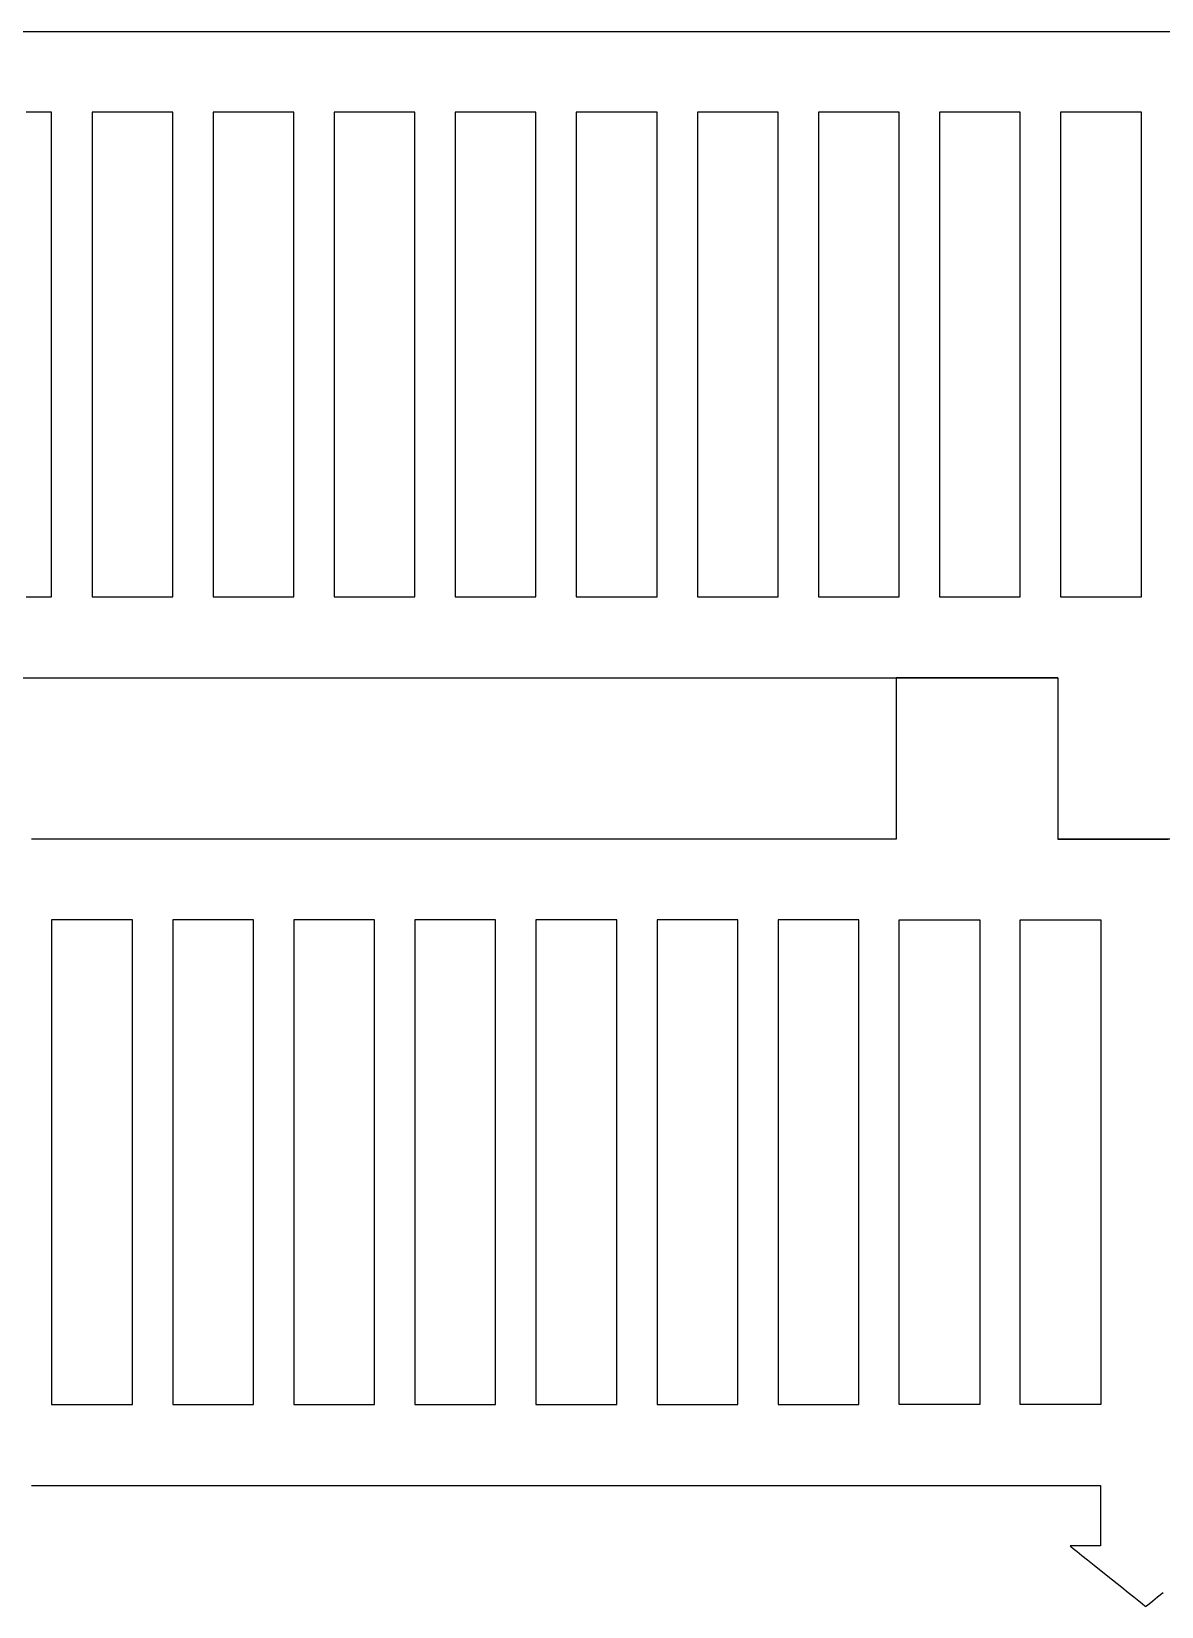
# Model space of a CAD drawing. Header units: millimetres. Extents: x 132 to 771, y 404 to 944.
# Drawn here: x 677.78 to 705.78, y 428.95 to 467.95 of the extents above; entities that cross this region are included whole.
import ezdxf

# ---------------------------------------------------------------- set-up
doc = ezdxf.new("R2010")
doc.units = ezdxf.units.MM
doc.header["$MEASUREMENT"] = 0
doc.layers.get('0').update_dxf_attribs({"linetype": 'CONTINUOUS', "true_color": 0xffffff})

msp = doc.modelspace()

# ---------------------------------------------------------------- linework, layer by layer
at = {"color": 7, "linetype": 'Continuous', "true_color": 0xffffff}
for points in [[(676.839, 467.946), (681.779, 467.946), (686.719, 467.946), (689.142, 467.946), (691.504, 467.946), (693.789, 467.946), (695.979, 467.946), (698.052, 467.946), (699.987, 467.946), (700.899, 467.946), (701.769, 467.946), (702.597, 467.946), (703.377, 467.946), (704.107, 467.946), (704.789, 467.946), (705.417, 467.946), (705.989, 467.946)], [(677.647, 453.946), (677.814, 453.946), (677.967, 453.946), (678.094, 453.946), (678.194, 453.946), (678.257, 453.946), (678.279, 453.946), (678.279, 453.954), (678.279, 453.982), (678.279, 454.024), (678.279, 454.081), (678.279, 454.154), (678.279, 454.244), (678.279, 454.461), (678.279, 454.734), (678.279, 455.054), (678.279, 455.419), (678.279, 455.821), (678.279, 456.259), (678.279, 456.729), (678.279, 457.227), (678.279, 457.744), (678.279, 458.279), (678.279, 458.826), (678.279, 459.946), (678.279, 461.066), (678.279, 461.614), (678.279, 462.149), (678.279, 462.667), (678.279, 463.164), (678.279, 463.631), (678.279, 464.071), (678.279, 464.474), (678.279, 464.839), (678.279, 465.159), (678.279, 465.432), (678.279, 465.649), (678.279, 465.739), (678.279, 465.811), (678.279, 465.869), (678.279, 465.912), (678.279, 465.936), (678.279, 465.946), (678.257, 465.946), (678.194, 465.946), (678.094, 465.946), (677.967, 465.946), (677.814, 465.946), (677.647, 465.946)], [(679.279, 453.946), (679.302, 453.946), (679.364, 453.946), (679.464, 453.946), (679.592, 453.946), (679.744, 453.946), (679.912, 453.946), (680.279, 453.946), (680.647, 453.946), (680.814, 453.946), (680.967, 453.946), (681.094, 453.946), (681.194, 453.946), (681.257, 453.946), (681.279, 453.946), (681.279, 453.954), (681.279, 453.982), (681.279, 454.024), (681.279, 454.081), (681.279, 454.154), (681.279, 454.244), (681.279, 454.461), (681.279, 454.734), (681.279, 455.054), (681.279, 455.419), (681.279, 455.821), (681.279, 456.259), (681.279, 456.729), (681.279, 457.227), (681.279, 457.744), (681.279, 458.279), (681.279, 458.826), (681.279, 459.946), (681.279, 461.066), (681.279, 461.614), (681.279, 462.149), (681.279, 462.667), (681.279, 463.164), (681.279, 463.631), (681.279, 464.071), (681.279, 464.474), (681.279, 464.839), (681.279, 465.159), (681.279, 465.432), (681.279, 465.649), (681.279, 465.739), (681.279, 465.811), (681.279, 465.869), (681.279, 465.912), (681.279, 465.936), (681.279, 465.946), (681.257, 465.946), (681.194, 465.946), (681.094, 465.946), (680.967, 465.946), (680.814, 465.946), (680.647, 465.946), (680.279, 465.946), (679.912, 465.946), (679.744, 465.946), (679.592, 465.946), (679.464, 465.946), (679.364, 465.946), (679.302, 465.946), (679.279, 465.946), (679.279, 465.939), (679.279, 465.912), (679.279, 465.869), (679.279, 465.811), (679.279, 465.739), (679.279, 465.649), (679.279, 465.432), (679.279, 465.159), (679.279, 464.839), (679.279, 464.474), (679.279, 464.071), (679.279, 463.634), (679.279, 463.164), (679.279, 462.667), (679.279, 462.149), (679.279, 461.614), (679.279, 461.066), (679.279, 459.946), (679.279, 458.826), (679.279, 458.279), (679.279, 457.744), (679.279, 457.227), (679.279, 456.729), (679.279, 456.259), (679.279, 455.821), (679.279, 455.419), (679.279, 455.054), (679.279, 454.734), (679.279, 454.461), (679.279, 454.244), (679.279, 454.154), (679.279, 454.081), (679.279, 454.024), (679.279, 453.982), (679.279, 453.954), (679.279, 453.946)], [(684.279, 453.946), (684.279, 453.954), (684.279, 453.982), (684.279, 454.024), (684.279, 454.081), (684.279, 454.154), (684.279, 454.244), (684.279, 454.461), (684.279, 454.734), (684.279, 455.054), (684.279, 455.419), (684.279, 455.821), (684.279, 456.259), (684.279, 456.729), (684.279, 457.227), (684.279, 457.744), (684.279, 458.279), (684.279, 458.826), (684.279, 459.946), (684.279, 461.066), (684.279, 461.614), (684.279, 462.149), (684.279, 462.667), (684.279, 463.164), (684.279, 463.631), (684.279, 464.071), (684.279, 464.474), (684.279, 464.839), (684.279, 465.159), (684.279, 465.432), (684.279, 465.649), (684.279, 465.739), (684.279, 465.811), (684.279, 465.869), (684.279, 465.912), (684.279, 465.936), (684.279, 465.946), (684.257, 465.946), (684.194, 465.946), (684.094, 465.946), (683.967, 465.946), (683.814, 465.946), (683.647, 465.946), (683.279, 465.946), (682.912, 465.946), (682.744, 465.946), (682.592, 465.946), (682.464, 465.946), (682.364, 465.946), (682.302, 465.946), (682.279, 465.946), (682.279, 465.939), (682.279, 465.912), (682.279, 465.869), (682.279, 465.811), (682.279, 465.739), (682.279, 465.649), (682.279, 465.432), (682.279, 465.159), (682.279, 464.839), (682.279, 464.474), (682.279, 464.071), (682.279, 463.634), (682.279, 463.164), (682.279, 462.667), (682.279, 462.149), (682.279, 461.614), (682.279, 461.066), (682.279, 459.946), (682.279, 458.826), (682.279, 458.279), (682.279, 457.744), (682.279, 457.227), (682.279, 456.729), (682.279, 456.259), (682.279, 455.821), (682.279, 455.419), (682.279, 455.054), (682.279, 454.734), (682.279, 454.461), (682.279, 454.244), (682.279, 454.154), (682.279, 454.081), (682.279, 454.024), (682.279, 453.982), (682.279, 453.954), (682.279, 453.946), (682.302, 453.946), (682.364, 453.946), (682.464, 453.946), (682.592, 453.946), (682.744, 453.946), (682.912, 453.946), (683.279, 453.946), (683.647, 453.946), (683.814, 453.946), (683.967, 453.946), (684.094, 453.946), (684.194, 453.946), (684.257, 453.946), (684.279, 453.946)], [(687.279, 453.946), (687.279, 453.954), (687.279, 453.982), (687.279, 454.024), (687.279, 454.081), (687.279, 454.154), (687.279, 454.244), (687.279, 454.461), (687.279, 454.734), (687.279, 455.054), (687.279, 455.419), (687.279, 455.821), (687.279, 456.259), (687.279, 456.729), (687.279, 457.227), (687.279, 457.744), (687.279, 458.279), (687.279, 458.826), (687.279, 459.946), (687.279, 461.066), (687.279, 461.614), (687.279, 462.149), (687.279, 462.667), (687.279, 463.164), (687.279, 463.631), (687.279, 464.071), (687.279, 464.474), (687.279, 464.839), (687.279, 465.159), (687.279, 465.432), (687.279, 465.649), (687.279, 465.739), (687.279, 465.811), (687.279, 465.869), (687.279, 465.912), (687.279, 465.936), (687.279, 465.946), (687.257, 465.946), (687.194, 465.946), (687.094, 465.946), (686.967, 465.946), (686.814, 465.946), (686.647, 465.946), (686.279, 465.946), (685.912, 465.946), (685.744, 465.946), (685.592, 465.946), (685.464, 465.946), (685.364, 465.946), (685.302, 465.946), (685.279, 465.946), (685.279, 465.939), (685.279, 465.912), (685.279, 465.869), (685.279, 465.811), (685.279, 465.739), (685.279, 465.649), (685.279, 465.432), (685.279, 465.159), (685.279, 464.839), (685.279, 464.474), (685.279, 464.071), (685.279, 463.634), (685.279, 463.164), (685.279, 462.667), (685.279, 462.149), (685.279, 461.614), (685.279, 461.066), (685.279, 459.946), (685.279, 458.826), (685.279, 458.279), (685.279, 457.744), (685.279, 457.227), (685.279, 456.729), (685.279, 456.259), (685.279, 455.821), (685.279, 455.419), (685.279, 455.054), (685.279, 454.734), (685.279, 454.461), (685.279, 454.244), (685.279, 454.154), (685.279, 454.081), (685.279, 454.024), (685.279, 453.982), (685.279, 453.954), (685.279, 453.946), (685.302, 453.946), (685.364, 453.946), (685.464, 453.946), (685.592, 453.946), (685.744, 453.946), (685.912, 453.946), (686.279, 453.946), (686.647, 453.946), (686.814, 453.946), (686.967, 453.946), (687.094, 453.946), (687.194, 453.946), (687.257, 453.946), (687.279, 453.946)], [(690.279, 453.946), (690.279, 453.954), (690.279, 453.982), (690.279, 454.024), (690.279, 454.081), (690.279, 454.154), (690.279, 454.244), (690.279, 454.461), (690.279, 454.734), (690.279, 455.054), (690.279, 455.419), (690.279, 455.821), (690.279, 456.259), (690.279, 456.729), (690.279, 457.227), (690.279, 457.744), (690.279, 458.279), (690.279, 458.826), (690.279, 459.946), (690.279, 461.066), (690.279, 461.614), (690.279, 462.149), (690.279, 462.667), (690.279, 463.164), (690.279, 463.631), (690.279, 464.071), (690.279, 464.474), (690.279, 464.839), (690.279, 465.159), (690.279, 465.432), (690.279, 465.649), (690.279, 465.739), (690.279, 465.811), (690.279, 465.869), (690.279, 465.912), (690.279, 465.936), (690.279, 465.946), (690.257, 465.946), (690.194, 465.946), (690.094, 465.946), (689.967, 465.946), (689.814, 465.946), (689.647, 465.946), (689.279, 465.946), (688.912, 465.946), (688.744, 465.946), (688.592, 465.946), (688.464, 465.946), (688.364, 465.946), (688.302, 465.946), (688.279, 465.946), (688.279, 465.939), (688.279, 465.912), (688.279, 465.869), (688.279, 465.811), (688.279, 465.739), (688.279, 465.649), (688.279, 465.432), (688.279, 465.159), (688.279, 464.839), (688.279, 464.474), (688.279, 464.071), (688.279, 463.634), (688.279, 463.164), (688.279, 462.667), (688.279, 462.149), (688.279, 461.614), (688.279, 461.066), (688.279, 459.946), (688.279, 458.826), (688.279, 458.279), (688.279, 457.744), (688.279, 457.227), (688.279, 456.729), (688.279, 456.259), (688.279, 455.821), (688.279, 455.419), (688.279, 455.054), (688.279, 454.734), (688.279, 454.461), (688.279, 454.244), (688.279, 454.154), (688.279, 454.081), (688.279, 454.024), (688.279, 453.982), (688.279, 453.954), (688.279, 453.946), (688.302, 453.946), (688.364, 453.946), (688.464, 453.946), (688.592, 453.946), (688.744, 453.946), (688.912, 453.946), (689.279, 453.946), (689.647, 453.946), (689.814, 453.946), (689.967, 453.946), (690.094, 453.946), (690.194, 453.946), (690.257, 453.946), (690.279, 453.946)], [(693.279, 453.946), (693.279, 453.954), (693.279, 453.982), (693.279, 454.024), (693.279, 454.081), (693.279, 454.154), (693.279, 454.244), (693.279, 454.461), (693.279, 454.734), (693.279, 455.054), (693.279, 455.419), (693.279, 455.821), (693.279, 456.259), (693.279, 456.729), (693.279, 457.227), (693.279, 457.744), (693.279, 458.279), (693.279, 458.826), (693.279, 459.946), (693.279, 461.066), (693.279, 461.614), (693.279, 462.149), (693.279, 462.667), (693.279, 463.164), (693.279, 463.631), (693.279, 464.071), (693.279, 464.474), (693.279, 464.839), (693.279, 465.159), (693.279, 465.432), (693.279, 465.649), (693.279, 465.739), (693.279, 465.811), (693.279, 465.869), (693.279, 465.912), (693.279, 465.936), (693.279, 465.946), (693.257, 465.946), (693.194, 465.946), (693.094, 465.946), (692.967, 465.946), (692.814, 465.946), (692.647, 465.946), (692.279, 465.946), (691.912, 465.946), (691.744, 465.946), (691.592, 465.946), (691.464, 465.946), (691.364, 465.946), (691.302, 465.946), (691.279, 465.946), (691.279, 465.939), (691.279, 465.912), (691.279, 465.869), (691.279, 465.811), (691.279, 465.739), (691.279, 465.649), (691.279, 465.432), (691.279, 465.159), (691.279, 464.839), (691.279, 464.474), (691.279, 464.071), (691.279, 463.634), (691.279, 463.164), (691.279, 462.667), (691.279, 462.149), (691.279, 461.614), (691.279, 461.066), (691.279, 459.946), (691.279, 458.826), (691.279, 458.279), (691.279, 457.744), (691.279, 457.227), (691.279, 456.729), (691.279, 456.259), (691.279, 455.821), (691.279, 455.419), (691.279, 455.054), (691.279, 454.734), (691.279, 454.461), (691.279, 454.244), (691.279, 454.154), (691.279, 454.081), (691.279, 454.024), (691.279, 453.982), (691.279, 453.954), (691.279, 453.946), (691.302, 453.946), (691.364, 453.946), (691.464, 453.946), (691.592, 453.946), (691.744, 453.946), (691.912, 453.946), (692.279, 453.946), (692.647, 453.946), (692.814, 453.946), (692.967, 453.946), (693.094, 453.946), (693.194, 453.946), (693.257, 453.946), (693.279, 453.946)], [(696.279, 453.946), (696.279, 453.954), (696.279, 453.982), (696.279, 454.024), (696.279, 454.081), (696.279, 454.154), (696.279, 454.244), (696.279, 454.461), (696.279, 454.734), (696.279, 455.054), (696.279, 455.419), (696.279, 455.821), (696.279, 456.259), (696.279, 456.729), (696.279, 457.227), (696.279, 457.744), (696.279, 458.279), (696.279, 458.826), (696.279, 459.946), (696.279, 461.066), (696.279, 461.614), (696.279, 462.149), (696.279, 462.667), (696.279, 463.164), (696.279, 463.631), (696.279, 464.071), (696.279, 464.474), (696.279, 464.839), (696.279, 465.159), (696.279, 465.432), (696.279, 465.649), (696.279, 465.739), (696.279, 465.811), (696.279, 465.869), (696.279, 465.912), (696.279, 465.936), (696.279, 465.946), (696.257, 465.946), (696.194, 465.946), (696.094, 465.946), (695.967, 465.946), (695.814, 465.946), (695.647, 465.946), (695.279, 465.946), (694.912, 465.946), (694.744, 465.946), (694.592, 465.946), (694.464, 465.946), (694.364, 465.946), (694.302, 465.946), (694.279, 465.946), (694.279, 465.939), (694.279, 465.912), (694.279, 465.869), (694.279, 465.811), (694.279, 465.739), (694.279, 465.649), (694.279, 465.432), (694.279, 465.159), (694.279, 464.839), (694.279, 464.474), (694.279, 464.071), (694.279, 463.634), (694.279, 463.164), (694.279, 462.667), (694.279, 462.149), (694.279, 461.614), (694.279, 461.066), (694.279, 459.946), (694.279, 458.826), (694.279, 458.279), (694.279, 457.744), (694.279, 457.227), (694.279, 456.729), (694.279, 456.259), (694.279, 455.821), (694.279, 455.419), (694.279, 455.054), (694.279, 454.734), (694.279, 454.461), (694.279, 454.244), (694.279, 454.154), (694.279, 454.081), (694.279, 454.024), (694.279, 453.982), (694.279, 453.954), (694.279, 453.946), (694.302, 453.946), (694.364, 453.946), (694.464, 453.946), (694.592, 453.946), (694.744, 453.946), (694.912, 453.946), (695.279, 453.946), (695.647, 453.946), (695.814, 453.946), (695.967, 453.946), (696.094, 453.946), (696.194, 453.946), (696.257, 453.946), (696.279, 453.946)], [(699.279, 453.946), (699.279, 453.954), (699.279, 453.982), (699.279, 454.024), (699.279, 454.081), (699.279, 454.154), (699.279, 454.244), (699.279, 454.461), (699.279, 454.734), (699.279, 455.054), (699.279, 455.419), (699.279, 455.821), (699.279, 456.259), (699.279, 456.729), (699.279, 457.227), (699.279, 457.744), (699.279, 458.279), (699.279, 458.826), (699.279, 459.946), (699.279, 461.066), (699.279, 461.614), (699.279, 462.149), (699.279, 462.667), (699.279, 463.164), (699.279, 463.631), (699.279, 464.071), (699.279, 464.474), (699.279, 464.839), (699.279, 465.159), (699.279, 465.432), (699.279, 465.649), (699.279, 465.739), (699.279, 465.811), (699.279, 465.869), (699.279, 465.912), (699.279, 465.936), (699.279, 465.946), (699.257, 465.946), (699.194, 465.946), (699.094, 465.946), (698.967, 465.946), (698.814, 465.946), (698.647, 465.946), (698.279, 465.946), (697.912, 465.946), (697.744, 465.946), (697.592, 465.946), (697.464, 465.946), (697.364, 465.946), (697.302, 465.946), (697.279, 465.946), (697.279, 465.939), (697.279, 465.912), (697.279, 465.869), (697.279, 465.811), (697.279, 465.739), (697.279, 465.649), (697.279, 465.432), (697.279, 465.159), (697.279, 464.839), (697.279, 464.474), (697.279, 464.071), (697.279, 463.634), (697.279, 463.164), (697.279, 462.667), (697.279, 462.149), (697.279, 461.614), (697.279, 461.066), (697.279, 459.946), (697.279, 458.826), (697.279, 458.279), (697.279, 457.744), (697.279, 457.227), (697.279, 456.729), (697.279, 456.259), (697.279, 455.821), (697.279, 455.419), (697.279, 455.054), (697.279, 454.734), (697.279, 454.461), (697.279, 454.244), (697.279, 454.154), (697.279, 454.081), (697.279, 454.024), (697.279, 453.982), (697.279, 453.954), (697.279, 453.946), (697.302, 453.946), (697.364, 453.946), (697.464, 453.946), (697.592, 453.946), (697.744, 453.946), (697.912, 453.946), (698.279, 453.946), (698.647, 453.946), (698.814, 453.946), (698.967, 453.946), (699.094, 453.946), (699.194, 453.946), (699.257, 453.946), (699.279, 453.946)], [(702.279, 453.946), (702.279, 453.954), (702.279, 453.982), (702.279, 454.024), (702.279, 454.081), (702.279, 454.154), (702.279, 454.244), (702.279, 454.461), (702.279, 454.734), (702.279, 455.054), (702.279, 455.419), (702.279, 455.821), (702.279, 456.259), (702.279, 456.729), (702.279, 457.227), (702.279, 457.744), (702.279, 458.279), (702.279, 458.826), (702.279, 459.946), (702.279, 461.066), (702.279, 461.614), (702.279, 462.149), (702.279, 462.667), (702.279, 463.164), (702.279, 463.631), (702.279, 464.071), (702.279, 464.474), (702.279, 464.839), (702.279, 465.159), (702.279, 465.432), (702.279, 465.649), (702.279, 465.739), (702.279, 465.811), (702.279, 465.869), (702.279, 465.912), (702.279, 465.936), (702.279, 465.946), (702.257, 465.946), (702.194, 465.946), (702.094, 465.946), (701.967, 465.946), (701.814, 465.946), (701.647, 465.946), (701.279, 465.946), (700.912, 465.946), (700.744, 465.946), (700.592, 465.946), (700.464, 465.946), (700.364, 465.946), (700.302, 465.946), (700.279, 465.946), (700.279, 465.939), (700.279, 465.912), (700.279, 465.869), (700.279, 465.811), (700.279, 465.739), (700.279, 465.649), (700.279, 465.432), (700.279, 465.159), (700.279, 464.839), (700.279, 464.474), (700.279, 464.071), (700.279, 463.634), (700.279, 463.164), (700.279, 462.667), (700.279, 462.149), (700.279, 461.614), (700.279, 461.066), (700.279, 459.946), (700.279, 458.826), (700.279, 458.279), (700.279, 457.744), (700.279, 457.227), (700.279, 456.729), (700.279, 456.259), (700.279, 455.821), (700.279, 455.419), (700.279, 455.054), (700.279, 454.734), (700.279, 454.461), (700.279, 454.244), (700.279, 454.154), (700.279, 454.081), (700.279, 454.024), (700.279, 453.982), (700.279, 453.954), (700.279, 453.946), (700.302, 453.946), (700.364, 453.946), (700.464, 453.946), (700.592, 453.946), (700.744, 453.946), (700.912, 453.946), (701.279, 453.946), (701.647, 453.946), (701.814, 453.946), (701.967, 453.946), (702.094, 453.946), (702.194, 453.946), (702.257, 453.946), (702.279, 453.946)], [(705.279, 453.946), (705.279, 453.954), (705.279, 453.982), (705.279, 454.024), (705.279, 454.081), (705.279, 454.154), (705.279, 454.244), (705.279, 454.461), (705.279, 454.734), (705.279, 455.054), (705.279, 455.419), (705.279, 455.821), (705.279, 456.259), (705.279, 456.729), (705.279, 457.227), (705.279, 457.744), (705.279, 458.279), (705.279, 458.826), (705.279, 459.946), (705.279, 461.066), (705.279, 461.614), (705.279, 462.149), (705.279, 462.667), (705.279, 463.164), (705.279, 463.631), (705.279, 464.071), (705.279, 464.474), (705.279, 464.839), (705.279, 465.159), (705.279, 465.432), (705.279, 465.649), (705.279, 465.739), (705.279, 465.811), (705.279, 465.869), (705.279, 465.912), (705.279, 465.936), (705.279, 465.946), (705.257, 465.946), (705.194, 465.946), (705.094, 465.946), (704.967, 465.946), (704.814, 465.946), (704.647, 465.946), (704.279, 465.946), (703.912, 465.946), (703.744, 465.946), (703.592, 465.946), (703.464, 465.946), (703.364, 465.946), (703.302, 465.946), (703.279, 465.946), (703.279, 465.939), (703.279, 465.912), (703.279, 465.869), (703.279, 465.811), (703.279, 465.739), (703.279, 465.649), (703.279, 465.432), (703.279, 465.159), (703.279, 464.839), (703.279, 464.474), (703.279, 464.071), (703.279, 463.634), (703.279, 463.164), (703.279, 462.667), (703.279, 462.149), (703.279, 461.614), (703.279, 461.066), (703.279, 459.946), (703.279, 458.826), (703.279, 458.279), (703.279, 457.744), (703.279, 457.227), (703.279, 456.729), (703.279, 456.259), (703.279, 455.821), (703.279, 455.419), (703.279, 455.054), (703.279, 454.734), (703.279, 454.461), (703.279, 454.244), (703.279, 454.154), (703.279, 454.081), (703.279, 454.024), (703.279, 453.982), (703.279, 453.954), (703.279, 453.946), (703.302, 453.946), (703.364, 453.946), (703.464, 453.946), (703.592, 453.946), (703.744, 453.946), (703.912, 453.946), (704.279, 453.946), (704.647, 453.946), (704.814, 453.946), (704.967, 453.946), (705.094, 453.946), (705.194, 453.946), (705.257, 453.946), (705.279, 453.946)], [(675.822, 451.946), (677.782, 451.946), (681.779, 451.946), (685.774, 451.946), (687.734, 451.946), (689.647, 451.946), (691.497, 451.946), (693.267, 451.946), (694.944, 451.946), (696.509, 451.946), (697.952, 451.946), (699.252, 451.946), (699.844, 451.946), (700.394, 451.946), (700.902, 451.946), (701.364, 451.946), (701.782, 451.946), (702.147, 451.946), (702.462, 451.946), (702.724, 451.946), (702.934, 451.946), (703.084, 451.946), (703.177, 451.946), (703.207, 451.946), (703.194, 451.946), (703.162, 451.946), (703.107, 451.946), (703.034, 451.946), (702.944, 451.946), (702.837, 451.946), (702.582, 451.946), (702.279, 451.946), (701.942, 451.946), (701.579, 451.946), (701.207, 451.946), (700.834, 451.946), (700.472, 451.946), (700.134, 451.946), (699.832, 451.946), (699.577, 451.946), (699.469, 451.946), (699.379, 451.946), (699.307, 451.946), (699.252, 451.946), (699.219, 451.946), (699.207, 451.946), (699.207, 451.934), (699.207, 451.901), (699.207, 451.847), (699.207, 451.774), (699.207, 451.684), (699.207, 451.576), (699.207, 451.321), (699.207, 451.019), (699.207, 450.682), (699.207, 450.319), (699.207, 449.946), (699.207, 449.574), (699.207, 449.211), (699.207, 448.874), (699.207, 448.571), (699.207, 448.316), (699.207, 448.209), (699.207, 448.119), (699.207, 448.047), (699.207, 447.992), (699.207, 447.959), (699.207, 447.946), (699.177, 447.946), (699.084, 447.946), (698.934, 447.946), (698.724, 447.946), (698.462, 447.946), (698.147, 447.946), (697.782, 447.946), (697.364, 447.946), (696.902, 447.946), (696.394, 447.946), (695.844, 447.946), (695.252, 447.946), (693.952, 447.946), (692.509, 447.946), (690.944, 447.946), (689.267, 447.946), (687.497, 447.946), (685.647, 447.946), (683.734, 447.946), (681.774, 447.946), (677.779, 447.946)], [(703.207, 451.946), (703.207, 451.934), (703.207, 451.901), (703.207, 451.847), (703.207, 451.774), (703.207, 451.684), (703.207, 451.576), (703.207, 451.321), (703.207, 451.019), (703.207, 450.682), (703.207, 450.319), (703.207, 449.946), (703.207, 449.574), (703.207, 449.211), (703.207, 448.874), (703.207, 448.571), (703.207, 448.316), (703.207, 448.209), (703.207, 448.119), (703.207, 448.047), (703.207, 447.992), (703.207, 447.959), (703.207, 447.946)], [(706.152, 447.946), (705.762, 447.946), (705.359, 447.946), (704.959, 447.946), (704.569, 447.946), (704.207, 447.946), (703.879, 447.946), (703.734, 447.946), (703.604, 447.946), (703.489, 447.946), (703.392, 447.946), (703.314, 447.946), (703.254, 447.946), (703.219, 447.946), (703.207, 447.946), (703.219, 447.946), (703.252, 447.946), (703.307, 447.946), (703.379, 447.946), (703.469, 447.946), (703.577, 447.946), (703.832, 447.946), (704.134, 447.946), (704.472, 447.946), (704.834, 447.946), (705.207, 447.946), (705.579, 447.946), (705.942, 447.946)], [(680.279, 445.946), (680.257, 445.946), (680.194, 445.946), (680.094, 445.946), (679.967, 445.946), (679.814, 445.946), (679.647, 445.946), (679.279, 445.946), (678.912, 445.946), (678.744, 445.946), (678.592, 445.946), (678.464, 445.946), (678.364, 445.946), (678.302, 445.946), (678.279, 445.946), (678.279, 445.939), (678.279, 445.912), (678.279, 445.869), (678.279, 445.811), (678.279, 445.739), (678.279, 445.649), (678.279, 445.432), (678.279, 445.159), (678.279, 444.839), (678.279, 444.474), (678.279, 444.071), (678.279, 443.634), (678.279, 443.164), (678.279, 442.667), (678.279, 442.149), (678.279, 441.614), (678.279, 441.066), (678.279, 439.946), (678.279, 438.826), (678.279, 438.279), (678.279, 437.744), (678.279, 437.227), (678.279, 436.729), (678.279, 436.259), (678.279, 435.821), (678.279, 435.419), (678.279, 435.054), (678.279, 434.734), (678.279, 434.461), (678.279, 434.244), (678.279, 434.154), (678.279, 434.081), (678.279, 434.024), (678.279, 433.982), (678.279, 433.954), (678.279, 433.946), (678.302, 433.946), (678.364, 433.946), (678.464, 433.946), (678.592, 433.946), (678.744, 433.946), (678.912, 433.946), (679.279, 433.946), (679.647, 433.946), (679.814, 433.946), (679.967, 433.946), (680.094, 433.946), (680.194, 433.946), (680.257, 433.946), (680.279, 433.946), (680.279, 433.954), (680.279, 433.982), (680.279, 434.024), (680.279, 434.081), (680.279, 434.154), (680.279, 434.244), (680.279, 434.461), (680.279, 434.734), (680.279, 435.054), (680.279, 435.419), (680.279, 435.821), (680.279, 436.259), (680.279, 436.729), (680.279, 437.227), (680.279, 437.744), (680.279, 438.279), (680.279, 438.826), (680.279, 439.946), (680.279, 441.066), (680.279, 441.614), (680.279, 442.149), (680.279, 442.667), (680.279, 443.164), (680.279, 443.631), (680.279, 444.071), (680.279, 444.474), (680.279, 444.839), (680.279, 445.159), (680.279, 445.432), (680.279, 445.649), (680.279, 445.739), (680.279, 445.811), (680.279, 445.869), (680.279, 445.912), (680.279, 445.936), (680.279, 445.946)], [(683.279, 445.946), (683.257, 445.946), (683.194, 445.946), (683.094, 445.946), (682.967, 445.946), (682.814, 445.946), (682.647, 445.946), (682.279, 445.946), (681.912, 445.946), (681.744, 445.946), (681.592, 445.946), (681.464, 445.946), (681.364, 445.946), (681.302, 445.946), (681.279, 445.946), (681.279, 445.939), (681.279, 445.912), (681.279, 445.869), (681.279, 445.811), (681.279, 445.739), (681.279, 445.649), (681.279, 445.432), (681.279, 445.159), (681.279, 444.839), (681.279, 444.474), (681.279, 444.071), (681.279, 443.634), (681.279, 443.164), (681.279, 442.667), (681.279, 442.149), (681.279, 441.614), (681.279, 441.066), (681.279, 439.946), (681.279, 438.826), (681.279, 438.279), (681.279, 437.744), (681.279, 437.227), (681.279, 436.729), (681.279, 436.259), (681.279, 435.821), (681.279, 435.419), (681.279, 435.054), (681.279, 434.734), (681.279, 434.461), (681.279, 434.244), (681.279, 434.154), (681.279, 434.081), (681.279, 434.024), (681.279, 433.982), (681.279, 433.954), (681.279, 433.946), (681.302, 433.946), (681.364, 433.946), (681.464, 433.946), (681.592, 433.946), (681.744, 433.946), (681.912, 433.946), (682.279, 433.946), (682.647, 433.946), (682.814, 433.946), (682.967, 433.946), (683.094, 433.946), (683.194, 433.946), (683.257, 433.946), (683.279, 433.946), (683.279, 433.954), (683.279, 433.982), (683.279, 434.024), (683.279, 434.081), (683.279, 434.154), (683.279, 434.244), (683.279, 434.461), (683.279, 434.734), (683.279, 435.054), (683.279, 435.419), (683.279, 435.821), (683.279, 436.259), (683.279, 436.729), (683.279, 437.227), (683.279, 437.744), (683.279, 438.279), (683.279, 438.826), (683.279, 439.946), (683.279, 441.066), (683.279, 441.614), (683.279, 442.149), (683.279, 442.667), (683.279, 443.164), (683.279, 443.631), (683.279, 444.071), (683.279, 444.474), (683.279, 444.839), (683.279, 445.159), (683.279, 445.432), (683.279, 445.649), (683.279, 445.739), (683.279, 445.811), (683.279, 445.869), (683.279, 445.912), (683.279, 445.936), (683.279, 445.946)], [(686.279, 445.946), (686.257, 445.946), (686.194, 445.946), (686.094, 445.946), (685.967, 445.946), (685.814, 445.946), (685.647, 445.946), (685.279, 445.946), (684.912, 445.946), (684.744, 445.946), (684.592, 445.946), (684.464, 445.946), (684.364, 445.946), (684.302, 445.946), (684.279, 445.946), (684.279, 445.939), (684.279, 445.912), (684.279, 445.869), (684.279, 445.811), (684.279, 445.739), (684.279, 445.649), (684.279, 445.432), (684.279, 445.159), (684.279, 444.839), (684.279, 444.474), (684.279, 444.071), (684.279, 443.634), (684.279, 443.164), (684.279, 442.667), (684.279, 442.149), (684.279, 441.614), (684.279, 441.066), (684.279, 439.946), (684.279, 438.826), (684.279, 438.279), (684.279, 437.744), (684.279, 437.227), (684.279, 436.729), (684.279, 436.259), (684.279, 435.821), (684.279, 435.419), (684.279, 435.054), (684.279, 434.734), (684.279, 434.461), (684.279, 434.244), (684.279, 434.154), (684.279, 434.081), (684.279, 434.024), (684.279, 433.982), (684.279, 433.954), (684.279, 433.946), (684.302, 433.946), (684.364, 433.946), (684.464, 433.946), (684.592, 433.946), (684.744, 433.946), (684.912, 433.946), (685.279, 433.946), (685.647, 433.946), (685.814, 433.946), (685.967, 433.946), (686.094, 433.946), (686.194, 433.946), (686.257, 433.946), (686.279, 433.946), (686.279, 433.954), (686.279, 433.982), (686.279, 434.024), (686.279, 434.081), (686.279, 434.154), (686.279, 434.244), (686.279, 434.461), (686.279, 434.734), (686.279, 435.054), (686.279, 435.419), (686.279, 435.821), (686.279, 436.259), (686.279, 436.729), (686.279, 437.227), (686.279, 437.744), (686.279, 438.279), (686.279, 438.826), (686.279, 439.946), (686.279, 441.066), (686.279, 441.614), (686.279, 442.149), (686.279, 442.667), (686.279, 443.164), (686.279, 443.631), (686.279, 444.071), (686.279, 444.474), (686.279, 444.839), (686.279, 445.159), (686.279, 445.432), (686.279, 445.649), (686.279, 445.739), (686.279, 445.811), (686.279, 445.869), (686.279, 445.912), (686.279, 445.936), (686.279, 445.946)], [(689.279, 445.946), (689.257, 445.946), (689.194, 445.946), (689.094, 445.946), (688.967, 445.946), (688.814, 445.946), (688.647, 445.946), (688.279, 445.946), (687.912, 445.946), (687.744, 445.946), (687.592, 445.946), (687.464, 445.946), (687.364, 445.946), (687.302, 445.946), (687.279, 445.946), (687.279, 445.939), (687.279, 445.912), (687.279, 445.869), (687.279, 445.811), (687.279, 445.739), (687.279, 445.649), (687.279, 445.432), (687.279, 445.159), (687.279, 444.839), (687.279, 444.474), (687.279, 444.071), (687.279, 443.634), (687.279, 443.164), (687.279, 442.667), (687.279, 442.149), (687.279, 441.614), (687.279, 441.066), (687.279, 439.946), (687.279, 438.826), (687.279, 438.279), (687.279, 437.744), (687.279, 437.227), (687.279, 436.729), (687.279, 436.259), (687.279, 435.821), (687.279, 435.419), (687.279, 435.054), (687.279, 434.734), (687.279, 434.461), (687.279, 434.244), (687.279, 434.154), (687.279, 434.081), (687.279, 434.024), (687.279, 433.982), (687.279, 433.954), (687.279, 433.946), (687.302, 433.946), (687.364, 433.946), (687.464, 433.946), (687.592, 433.946), (687.744, 433.946), (687.912, 433.946), (688.279, 433.946), (688.647, 433.946), (688.814, 433.946), (688.967, 433.946), (689.094, 433.946), (689.194, 433.946), (689.257, 433.946), (689.279, 433.946), (689.279, 433.954), (689.279, 433.982), (689.279, 434.024), (689.279, 434.081), (689.279, 434.154), (689.279, 434.244), (689.279, 434.461), (689.279, 434.734), (689.279, 435.054), (689.279, 435.419), (689.279, 435.821), (689.279, 436.259), (689.279, 436.729), (689.279, 437.227), (689.279, 437.744), (689.279, 438.279), (689.279, 438.826), (689.279, 439.946), (689.279, 441.066), (689.279, 441.614), (689.279, 442.149), (689.279, 442.667), (689.279, 443.164), (689.279, 443.631), (689.279, 444.071), (689.279, 444.474), (689.279, 444.839), (689.279, 445.159), (689.279, 445.432), (689.279, 445.649), (689.279, 445.739), (689.279, 445.811), (689.279, 445.869), (689.279, 445.912), (689.279, 445.936), (689.279, 445.946)], [(692.279, 445.946), (692.257, 445.946), (692.194, 445.946), (692.094, 445.946), (691.967, 445.946), (691.814, 445.946), (691.647, 445.946), (691.279, 445.946), (690.912, 445.946), (690.744, 445.946), (690.592, 445.946), (690.464, 445.946), (690.364, 445.946), (690.302, 445.946), (690.279, 445.946), (690.279, 445.939), (690.279, 445.912), (690.279, 445.869), (690.279, 445.811), (690.279, 445.739), (690.279, 445.649), (690.279, 445.432), (690.279, 445.159), (690.279, 444.839), (690.279, 444.474), (690.279, 444.071), (690.279, 443.634), (690.279, 443.164), (690.279, 442.667), (690.279, 442.149), (690.279, 441.614), (690.279, 441.066), (690.279, 439.946), (690.279, 438.826), (690.279, 438.279), (690.279, 437.744), (690.279, 437.227), (690.279, 436.729), (690.279, 436.259), (690.279, 435.821), (690.279, 435.419), (690.279, 435.054), (690.279, 434.734), (690.279, 434.461), (690.279, 434.244), (690.279, 434.154), (690.279, 434.081), (690.279, 434.024), (690.279, 433.982), (690.279, 433.954), (690.279, 433.946), (690.302, 433.946), (690.364, 433.946), (690.464, 433.946), (690.592, 433.946), (690.744, 433.946), (690.912, 433.946), (691.279, 433.946), (691.647, 433.946), (691.814, 433.946), (691.967, 433.946), (692.094, 433.946), (692.194, 433.946), (692.257, 433.946), (692.279, 433.946), (692.279, 433.954), (692.279, 433.982), (692.279, 434.024), (692.279, 434.081), (692.279, 434.154), (692.279, 434.244), (692.279, 434.461), (692.279, 434.734), (692.279, 435.054), (692.279, 435.419), (692.279, 435.821), (692.279, 436.259), (692.279, 436.729), (692.279, 437.227), (692.279, 437.744), (692.279, 438.279), (692.279, 438.826), (692.279, 439.946), (692.279, 441.066), (692.279, 441.614), (692.279, 442.149), (692.279, 442.667), (692.279, 443.164), (692.279, 443.631), (692.279, 444.071), (692.279, 444.474), (692.279, 444.839), (692.279, 445.159), (692.279, 445.432), (692.279, 445.649), (692.279, 445.739), (692.279, 445.811), (692.279, 445.869), (692.279, 445.912), (692.279, 445.936), (692.279, 445.946)], [(695.279, 445.946), (695.257, 445.946), (695.194, 445.946), (695.094, 445.946), (694.967, 445.946), (694.814, 445.946), (694.647, 445.946), (694.279, 445.946), (693.912, 445.946), (693.744, 445.946), (693.592, 445.946), (693.464, 445.946), (693.364, 445.946), (693.302, 445.946), (693.279, 445.946), (693.279, 445.939), (693.279, 445.912), (693.279, 445.869), (693.279, 445.811), (693.279, 445.739), (693.279, 445.649), (693.279, 445.432), (693.279, 445.159), (693.279, 444.839), (693.279, 444.474), (693.279, 444.071), (693.279, 443.634), (693.279, 443.164), (693.279, 442.667), (693.279, 442.149), (693.279, 441.614), (693.279, 441.066), (693.279, 439.946), (693.279, 438.826), (693.279, 438.279), (693.279, 437.744), (693.279, 437.227), (693.279, 436.729), (693.279, 436.259), (693.279, 435.821), (693.279, 435.419), (693.279, 435.054), (693.279, 434.734), (693.279, 434.461), (693.279, 434.244), (693.279, 434.154), (693.279, 434.081), (693.279, 434.024), (693.279, 433.982), (693.279, 433.954), (693.279, 433.946), (693.302, 433.946), (693.364, 433.946), (693.464, 433.946), (693.592, 433.946), (693.744, 433.946), (693.912, 433.946), (694.279, 433.946), (694.647, 433.946), (694.814, 433.946), (694.967, 433.946), (695.094, 433.946), (695.194, 433.946), (695.257, 433.946), (695.279, 433.946), (695.279, 433.954), (695.279, 433.982), (695.279, 434.024), (695.279, 434.081), (695.279, 434.154), (695.279, 434.244), (695.279, 434.461), (695.279, 434.734), (695.279, 435.054), (695.279, 435.419), (695.279, 435.821), (695.279, 436.259), (695.279, 436.729), (695.279, 437.227), (695.279, 437.744), (695.279, 438.279), (695.279, 438.826), (695.279, 439.946), (695.279, 441.066), (695.279, 441.614), (695.279, 442.149), (695.279, 442.667), (695.279, 443.164), (695.279, 443.631), (695.279, 444.071), (695.279, 444.474), (695.279, 444.839), (695.279, 445.159), (695.279, 445.432), (695.279, 445.649), (695.279, 445.739), (695.279, 445.811), (695.279, 445.869), (695.279, 445.912), (695.279, 445.936), (695.279, 445.946)], [(698.279, 445.946), (698.257, 445.946), (698.194, 445.946), (698.094, 445.946), (697.967, 445.946), (697.814, 445.946), (697.647, 445.946), (697.279, 445.946), (696.912, 445.946), (696.744, 445.946), (696.592, 445.946), (696.464, 445.946), (696.364, 445.946), (696.302, 445.946), (696.279, 445.946), (696.279, 445.939), (696.279, 445.912), (696.279, 445.869), (696.279, 445.811), (696.279, 445.739), (696.279, 445.649), (696.279, 445.432), (696.279, 445.159), (696.279, 444.839), (696.279, 444.474), (696.279, 444.071), (696.279, 443.634), (696.279, 443.164), (696.279, 442.667), (696.279, 442.149), (696.279, 441.614), (696.279, 441.066), (696.279, 439.946), (696.279, 438.826), (696.279, 438.279), (696.279, 437.744), (696.279, 437.227), (696.279, 436.729), (696.279, 436.259), (696.279, 435.821), (696.279, 435.419), (696.279, 435.054), (696.279, 434.734), (696.279, 434.461), (696.279, 434.244), (696.279, 434.154), (696.279, 434.081), (696.279, 434.024), (696.279, 433.982), (696.279, 433.954), (696.279, 433.946), (696.302, 433.946), (696.364, 433.946), (696.464, 433.946), (696.592, 433.946), (696.744, 433.946), (696.912, 433.946), (697.279, 433.946), (697.647, 433.946), (697.814, 433.946), (697.967, 433.946), (698.094, 433.946), (698.194, 433.946), (698.257, 433.946), (698.279, 433.946), (698.279, 433.954), (698.279, 433.982), (698.279, 434.024), (698.279, 434.081), (698.279, 434.154), (698.279, 434.244), (698.279, 434.461), (698.279, 434.734), (698.279, 435.054), (698.279, 435.419), (698.279, 435.821), (698.279, 436.259), (698.279, 436.729), (698.279, 437.227), (698.279, 437.744), (698.279, 438.279), (698.279, 438.826), (698.279, 439.946), (698.279, 441.066), (698.279, 441.614), (698.279, 442.149), (698.279, 442.667), (698.279, 443.164), (698.279, 443.631), (698.279, 444.071), (698.279, 444.474), (698.279, 444.839), (698.279, 445.159), (698.279, 445.432), (698.279, 445.649), (698.279, 445.739), (698.279, 445.811), (698.279, 445.869), (698.279, 445.912), (698.279, 445.936), (698.279, 445.946)], [(701.279, 445.946), (701.279, 445.939), (701.279, 445.912), (701.279, 445.869), (701.279, 445.811), (701.279, 445.739), (701.279, 445.649), (701.279, 445.432), (701.279, 445.159), (701.279, 444.839), (701.279, 444.474), (701.279, 444.071), (701.279, 443.634), (701.279, 443.164), (701.279, 442.667), (701.279, 442.149), (701.279, 441.614), (701.279, 441.066), (701.279, 439.946), (701.279, 438.826), (701.279, 438.279), (701.279, 437.744), (701.279, 437.227), (701.279, 436.729), (701.279, 436.259), (701.279, 435.821), (701.279, 435.419), (701.279, 435.054), (701.279, 434.734), (701.279, 434.461), (701.279, 434.244), (701.279, 434.154), (701.279, 434.081), (701.279, 434.024), (701.279, 433.982), (701.279, 433.954), (701.279, 433.946), (701.257, 433.946), (701.194, 433.946), (701.094, 433.946), (700.967, 433.946), (700.814, 433.946), (700.647, 433.946), (700.279, 433.946), (699.912, 433.946), (699.744, 433.946), (699.592, 433.946), (699.464, 433.946), (699.364, 433.946), (699.302, 433.946), (699.279, 433.946), (699.279, 433.954), (699.279, 433.982), (699.279, 434.024), (699.279, 434.081), (699.279, 434.154), (699.279, 434.244), (699.279, 434.461), (699.279, 434.734), (699.279, 435.054), (699.279, 435.419), (699.279, 435.821), (699.279, 436.259), (699.279, 436.729), (699.279, 437.227), (699.279, 437.744), (699.279, 438.279), (699.279, 438.826), (699.279, 439.946), (699.279, 441.066), (699.279, 441.614), (699.279, 442.149), (699.279, 442.667), (699.279, 443.164), (699.279, 443.631), (699.279, 444.071), (699.279, 444.474), (699.279, 444.839), (699.279, 445.159), (699.279, 445.432), (699.279, 445.649), (699.279, 445.739), (699.279, 445.811), (699.279, 445.869), (699.279, 445.912), (699.279, 445.936), (699.279, 445.946), (699.302, 445.946), (699.364, 445.946), (699.464, 445.946), (699.592, 445.946), (699.744, 445.946), (699.912, 445.946), (700.279, 445.946), (700.647, 445.946), (700.814, 445.946), (700.967, 445.946), (701.094, 445.946), (701.194, 445.946), (701.257, 445.946), (701.279, 445.946)], [(704.279, 445.946), (704.279, 445.939), (704.279, 445.912), (704.279, 445.869), (704.279, 445.811), (704.279, 445.739), (704.279, 445.649), (704.279, 445.432), (704.279, 445.159), (704.279, 444.839), (704.279, 444.474), (704.279, 444.071), (704.279, 443.634), (704.279, 443.164), (704.279, 442.667), (704.279, 442.149), (704.279, 441.614), (704.279, 441.066), (704.279, 439.946), (704.279, 438.826), (704.279, 438.279), (704.279, 437.744), (704.279, 437.227), (704.279, 436.729), (704.279, 436.259), (704.279, 435.821), (704.279, 435.419), (704.279, 435.054), (704.279, 434.734), (704.279, 434.461), (704.279, 434.244), (704.279, 434.154), (704.279, 434.081), (704.279, 434.024), (704.279, 433.982), (704.279, 433.954), (704.279, 433.946), (704.257, 433.946), (704.194, 433.946), (704.094, 433.946), (703.967, 433.946), (703.814, 433.946), (703.647, 433.946), (703.279, 433.946), (702.912, 433.946), (702.744, 433.946), (702.592, 433.946), (702.464, 433.946), (702.364, 433.946), (702.302, 433.946), (702.279, 433.946), (702.279, 433.954), (702.279, 433.982), (702.279, 434.024), (702.279, 434.081), (702.279, 434.154), (702.279, 434.244), (702.279, 434.461), (702.279, 434.734), (702.279, 435.054), (702.279, 435.419), (702.279, 435.821), (702.279, 436.259), (702.279, 436.729), (702.279, 437.227), (702.279, 437.744), (702.279, 438.279), (702.279, 438.826), (702.279, 439.946), (702.279, 441.066), (702.279, 441.614), (702.279, 442.149), (702.279, 442.667), (702.279, 443.164), (702.279, 443.631), (702.279, 444.071), (702.279, 444.474), (702.279, 444.839), (702.279, 445.159), (702.279, 445.432), (702.279, 445.649), (702.279, 445.739), (702.279, 445.811), (702.279, 445.869), (702.279, 445.912), (702.279, 445.936), (702.279, 445.946), (702.302, 445.946), (702.364, 445.946), (702.464, 445.946), (702.592, 445.946), (702.744, 445.946), (702.912, 445.946), (703.279, 445.946), (703.647, 445.946), (703.814, 445.946), (703.967, 445.946), (704.094, 445.946), (704.194, 445.946), (704.257, 445.946), (704.279, 445.946)], [(677.779, 431.946), (682.719, 431.946), (685.142, 431.946), (687.504, 431.946), (689.789, 431.946), (691.979, 431.946), (694.052, 431.946), (695.987, 431.946), (696.899, 431.946), (697.769, 431.946), (698.597, 431.946), (699.377, 431.946), (700.107, 431.946), (700.789, 431.946), (701.417, 431.946), (701.989, 431.946), (702.502, 431.946), (702.954, 431.946), (703.344, 431.946), (703.669, 431.946), (703.927, 431.946), (704.112, 431.946), (704.227, 431.946), (704.264, 431.946), (704.264, 431.929), (704.264, 431.881), (704.264, 431.809), (704.264, 431.711), (704.264, 431.599), (704.264, 431.472), (704.264, 431.196), (704.264, 430.922), (704.264, 430.794), (704.264, 430.682), (704.264, 430.584), (704.264, 430.511), (704.264, 430.464), (704.264, 430.446), (704.257, 430.446), (704.232, 430.446), (704.147, 430.446), (704.027, 430.446), (703.889, 430.446), (703.752, 430.446), (703.632, 430.446), (703.547, 430.446), (703.522, 430.446), (703.514, 430.446), (703.534, 430.429), (703.594, 430.381), (703.687, 430.309), (703.807, 430.211), (703.949, 430.099), (704.107, 429.972), (704.452, 429.696), (704.797, 429.422), (704.954, 429.294), (705.097, 429.182), (705.217, 429.084), (705.309, 429.011), (705.369, 428.964), (705.389, 428.946), (705.409, 428.964), (705.469, 429.011), (705.562, 429.084), (705.682, 429.182), (705.824, 429.294)]]:
    msp.add_lwpolyline(points, dxfattribs=at)

doc.saveas('drawing.dxf')
